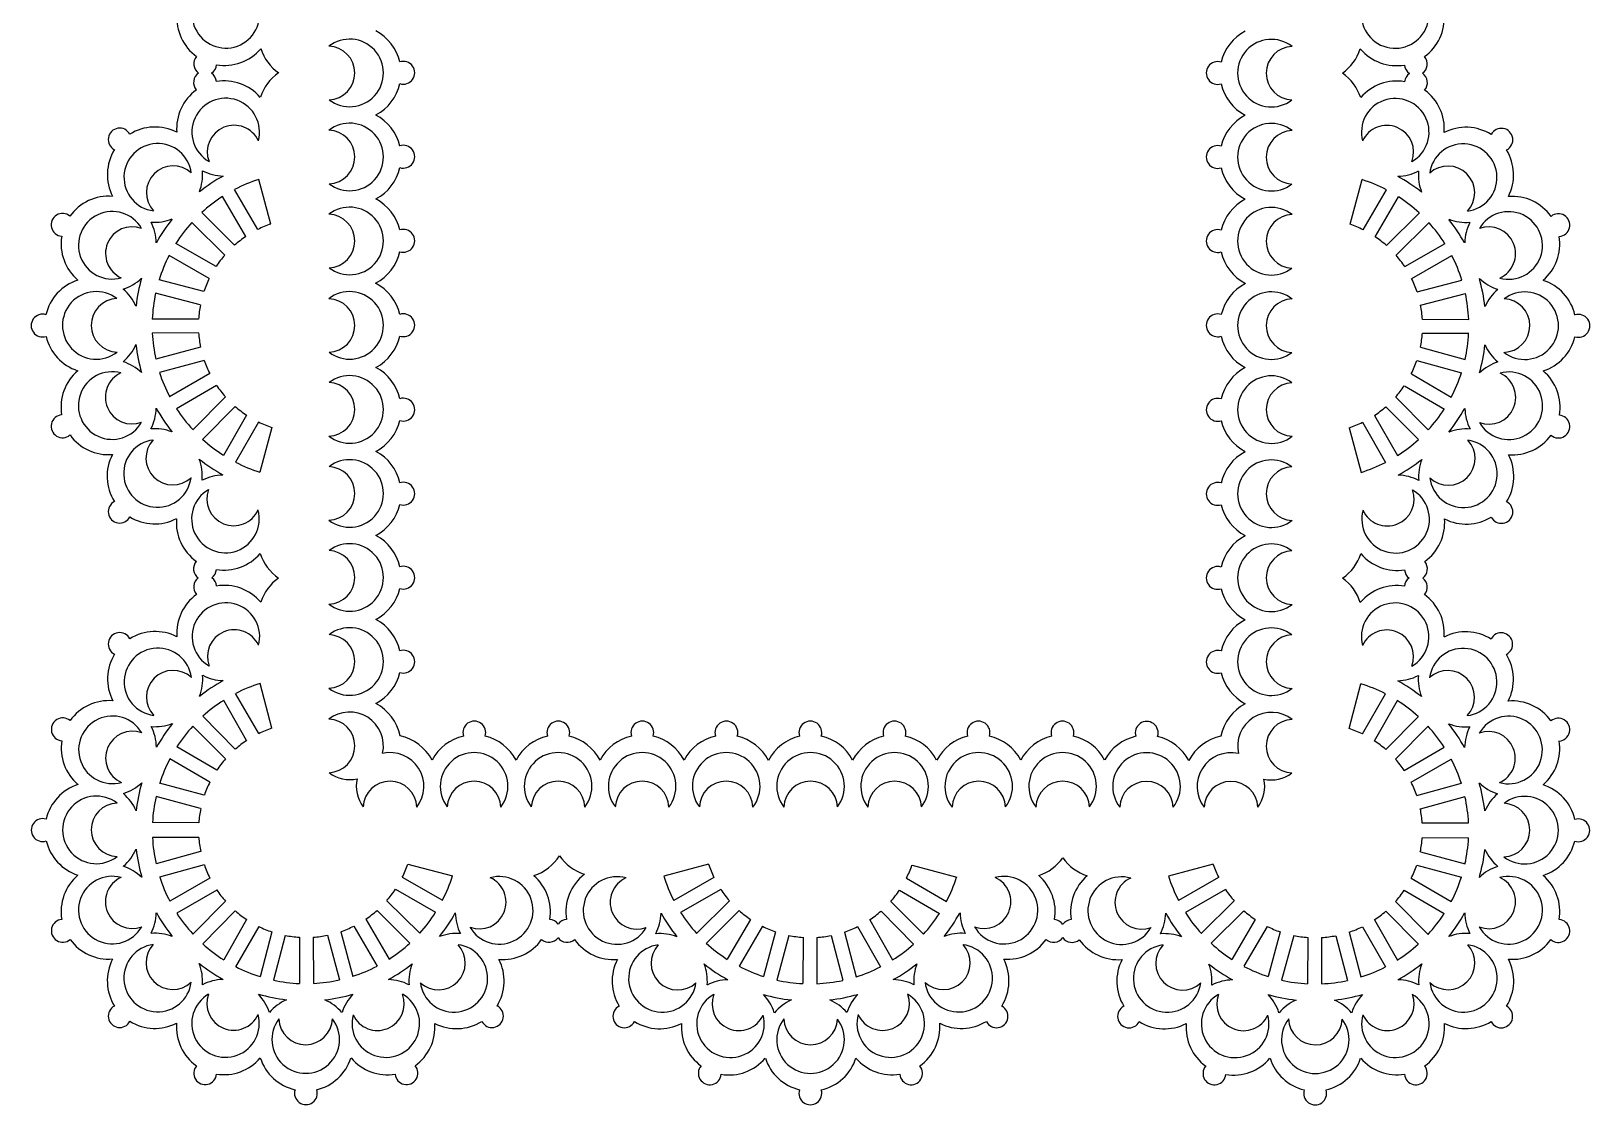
# Model space of a CAD drawing. Extents: x 324 to 683, y 5 to 247.
# Drawn here: x 513.5 to 682.8, y 5.4 to 122 of the extents above; entities that cross this region are included whole.
import ezdxf

# ---------------------------------------------------------------- set-up
doc = ezdxf.new("R2010")
doc.units = 0
doc.layers.get('0').update_dxf_attribs({"linetype": 'CONTINUOUS'})

msp = doc.modelspace()

# ---------------------------------------------------------------- linework, layer by layer
for p, q in [((539.54, 101.05), (538.22, 105.9)), ((656.74, 101.03), (658.06, 105.88)), ((536.81, 99.7), (534.28, 104.04)), ((538.11, 100.45), (535.58, 104.8)), ((658.18, 100.43), (660.71, 104.77)), ((659.47, 99.67), (662, 104.02)), ((535.59, 98.75), (532.02, 102.29)), ((660.7, 98.72), (664.27, 102.26)), ((534.53, 97.68), (530.96, 101.22)), ((661.76, 97.66), (665.32, 101.2)), ((533.59, 96.45), (529.23, 98.95)), ((662.7, 96.42), (667.06, 98.92)), ((532.85, 95.15), (528.48, 97.64)), ((663.44, 95.12), (667.8, 97.62)), ((532.26, 93.71), (527.4, 94.99)), ((664.03, 93.69), (668.89, 94.97)), ((531.87, 92.26), (527.01, 93.54)), ((664.41, 92.24), (669.27, 93.52)), ((531.68, 90.72), (526.65, 90.7)), ((664.61, 90.7), (669.63, 90.68)), ((531.68, 89.22), (526.66, 89.2)), ((664.6, 89.2), (669.63, 89.18)), ((531.89, 87.68), (527.04, 86.36)), ((664.39, 87.66), (669.24, 86.34)), ((532.29, 86.24), (527.44, 84.92)), ((532.89, 84.81), (528.54, 82.28)), ((663.4, 84.78), (667.74, 82.25)), ((664, 86.21), (668.85, 84.89)), ((533.64, 83.51), (529.3, 80.98)), ((662.64, 83.48), (666.99, 80.95)), ((534.59, 82.28), (531.05, 78.71)), ((661.7, 82.26), (665.24, 78.69)), ((535.65, 81.23), (532.11, 77.66)), ((536.89, 80.29), (534.39, 75.92)), ((659.4, 80.26), (661.89, 75.9)), ((660.63, 81.2), (664.17, 77.63)), ((538.19, 79.54), (535.7, 75.18)), ((539.63, 78.95), (538.35, 74.09)), ((656.66, 78.93), (657.94, 74.07)), ((658.09, 79.52), (660.59, 75.15)), ((539.64, 46.28), (538.36, 51.14)), ((656.64, 46.26), (657.93, 51.12)), ((536.9, 44.95), (534.41, 49.31)), ((538.21, 45.7), (535.71, 50.06)), ((658.08, 45.67), (660.58, 50.03)), ((659.38, 44.93), (661.88, 49.29)), ((535.67, 44.01), (532.13, 47.58)), ((660.62, 43.99), (664.16, 47.55)), ((534.6, 42.95), (531.06, 46.52)), ((661.68, 42.93), (665.22, 46.5)), ((533.66, 41.73), (529.31, 44.26)), ((662.63, 41.7), (666.97, 44.23)), ((532.9, 40.43), (528.56, 42.96)), ((663.39, 40.41), (667.73, 42.94)), ((532.3, 39), (527.45, 40.32)), ((663.98, 38.97), (668.84, 40.3)), ((531.91, 37.55), (527.06, 38.87)), ((664.38, 37.53), (669.23, 38.85)), ((531.7, 36.01), (526.67, 36.03)), ((664.59, 35.99), (669.61, 36.01)), ((531.7, 34.42), (526.67, 34.4)), ((664.59, 34.4), (669.61, 34.38)), ((531.91, 32.89), (527.06, 31.57)), ((664.38, 32.86), (669.23, 31.54)), ((532.3, 31.44), (527.45, 30.12)), ((554.4, 31.53), (559.26, 30.24)), ((587.07, 31.51), (582.21, 30.23)), ((609.17, 31.42), (614.02, 30.1)), ((641.89, 31.5), (637.02, 30.22)), ((663.98, 31.41), (668.84, 30.09)), ((532.9, 30.01), (528.56, 27.48)), ((553.07, 28.79), (557.43, 26.29)), ((553.81, 30.09), (558.18, 27.59)), ((587.66, 30.07), (583.29, 27.58)), ((608.57, 29.99), (612.91, 27.46)), ((642.47, 30.06), (638.11, 27.57)), ((663.39, 29.98), (667.73, 27.45)), ((533.66, 28.71), (529.31, 26.18)), ((534.6, 27.48), (531.06, 23.92)), ((552.13, 27.55), (555.7, 24.01)), ((588.4, 28.77), (584.04, 26.28)), ((589.34, 27.54), (585.77, 24)), ((606.87, 27.47), (610.41, 23.9)), ((607.81, 28.7), (612.16, 26.17)), ((643.22, 28.76), (638.86, 26.27)), ((644.16, 27.53), (640.59, 23.99)), ((661.68, 27.46), (665.22, 23.89)), ((662.63, 28.69), (666.97, 26.16)), ((535.67, 26.43), (532.13, 22.86)), ((536.9, 25.49), (534.41, 21.12)), ((549.84, 25.54), (552.37, 21.19)), ((551.07, 26.49), (554.64, 22.95)), ((590.4, 26.47), (586.83, 22.93)), ((591.63, 25.52), (589.1, 21.18)), ((604.57, 25.47), (607.06, 21.11)), ((605.8, 26.41), (609.34, 22.84)), ((645.21, 26.46), (641.65, 22.92)), ((646.44, 25.51), (643.91, 21.17)), ((659.38, 25.46), (661.88, 21.1)), ((660.62, 26.4), (664.16, 22.83)), ((538.21, 24.74), (535.71, 20.38)), ((539.64, 24.15), (538.36, 19.29)), ((541.09, 23.77), (539.81, 18.91)), ((545.67, 23.79), (546.99, 18.94)), ((547.12, 24.18), (548.44, 19.33)), ((548.55, 24.78), (551.08, 20.44)), ((592.92, 24.77), (590.39, 20.43)), ((594.35, 24.17), (593.03, 19.32)), ((595.8, 23.78), (594.48, 18.92)), ((600.38, 23.76), (601.66, 18.9)), ((601.83, 24.14), (603.11, 19.28)), ((603.26, 24.73), (605.76, 20.36)), ((647.74, 24.76), (645.21, 20.42)), ((649.17, 24.16), (647.85, 19.31)), ((650.62, 23.77), (649.3, 18.91)), ((655.19, 23.75), (656.48, 18.89)), ((656.64, 24.13), (657.93, 19.27)), ((658.08, 24.72), (660.58, 20.35)), ((542.63, 23.58), (542.65, 18.55)), ((544.13, 23.58), (544.15, 18.55)), ((597.34, 23.57), (597.32, 18.54)), ((598.84, 23.56), (598.82, 18.53)), ((652.15, 23.56), (652.13, 18.53)), ((653.65, 23.55), (653.63, 18.52))]:
    msp.add_line(p, q)
for centre, radius, start, end in [((534.65, 123.83), 3.67, 119.5388, 15.0122), ((661.64, 123.81), 3.67, 164.9878, 60.4612), ((534.49, 123.44), 5.17, 175.421, 234.1339), ((661.8, 123.42), 5.17, 305.8661, 4.579), ((548.51, 117.46), 5.17, 13.3661, 61.8777), ((647.78, 117.44), 5.17, 118.1223, 166.6339), ((548.09, 117.46), 3.67, 232.4878, 127.9612), ((545.74, 117.45), 2.91, 272.245, 88.204), ((648.2, 117.44), 3.67, 52.0388, 307.5122), ((650.55, 117.43), 2.91, 91.796, 267.755), ((532.4, 118.45), 1.24, 139.5397, 234.6326), ((534.49, 123.44), 5.17, 260.4171, 319.6839), ((543.36, 121.69), 5.17, 197.921, 234.8656), ((553.92, 117.48), 1.24, 252.4887, 107.9603), ((642.36, 117.46), 1.24, 72.0397, 287.5113), ((652.93, 121.66), 5.17, 305.1344, 342.079), ((661.8, 123.42), 5.17, 220.3161, 279.5829), ((663.89, 118.43), 1.24, 305.3674, 40.4603), ((532.38, 116.43), 1.24, 124.5399, 220.4603), ((532.4, 118.45), 1.24, 304.5399, 355.0113), ((532.38, 116.43), 1.24, 4.9888, 54.6326), ((543.3, 113.19), 5.17, 124.3653, 161.6612), ((652.99, 113.16), 5.17, 18.3388, 55.6347), ((663.89, 118.43), 1.24, 184.9887, 235.4602), ((663.9, 116.4), 1.24, 125.3674, 175.0112), ((663.9, 116.4), 1.24, 319.5397, 55.4602), ((534.47, 111.43), 5.17, 125.8661, 184.579), ((534.47, 111.43), 5.17, 40.8388, 99.583), ((548.51, 117.46), 5.17, 298.1223, 347.0829), ((647.78, 117.44), 5.17, 192.9171, 241.8777), ((661.81, 111.41), 5.17, 80.417, 139.1612), ((661.81, 111.41), 5.17, 355.421, 54.1339), ((534.63, 111.04), 3.67, 344.9878, 240.4612), ((661.65, 111.02), 3.67, 299.5388, 195.0122), ((535.54, 108.87), 2.91, 24.745, 200.704), ((548.09, 108.33), 3.67, 232.4878, 127.9612), ((548.51, 108.33), 5.17, 13.3661, 61.8777), ((647.78, 108.31), 5.17, 118.1223, 166.6339), ((648.2, 108.31), 3.67, 52.0388, 307.5122), ((660.74, 108.85), 2.91, 339.296, 155.255), ((523.11, 110.23), 1.24, 27.4888, 242.9603), ((526.95, 106.42), 5.17, 62.8161, 122.083), ((545.74, 108.33), 2.91, 272.245, 88.204), ((650.55, 108.3), 2.91, 91.796, 267.755), ((669.33, 106.39), 5.17, 57.917, 117.1839), ((673.18, 110.2), 1.24, 297.0397, 152.5112), ((526.95, 106.42), 5.17, 148.3661, 207.079), ((527.25, 106.12), 3.67, 7.4878, 262.9612), ((553.92, 108.36), 1.24, 252.4887, 107.9603), ((642.36, 108.33), 1.24, 72.0397, 287.5113), ((669.03, 106.09), 3.67, 277.0388, 172.5122), ((669.33, 106.39), 5.17, 332.921, 31.6339), ((528.92, 104.46), 2.91, 47.245, 223.204), ((526.95, 106.42), 5.17, 338.7803, 4.579), ((534.47, 111.43), 5.17, 242.8161, 268.6148), ((548.51, 108.33), 5.17, 298.1223, 347.0829), ((647.78, 108.31), 5.17, 192.9171, 241.8777), ((661.81, 111.41), 5.17, 271.3852, 297.1839), ((669.33, 106.39), 5.17, 175.421, 201.2197), ((667.37, 104.44), 2.91, 316.796, 132.755), ((543.32, 90.02), 18.55, 118.9171, 128.4779), ((543.32, 90.02), 16.68, 107.8009, 117.6481), ((652.96, 89.99), 16.68, 62.3519, 72.1991), ((652.96, 89.99), 18.55, 51.5221, 61.0829), ((521.92, 98.9), 5.17, 85.3161, 144.583), ((543.32, 90.02), 16.68, 122.8009, 132.6481), ((548.51, 99.21), 5.17, 13.3661, 61.8777), ((647.78, 99.18), 5.17, 118.1223, 166.6339), ((652.96, 89.99), 16.68, 47.3519, 57.1991), ((674.36, 98.88), 5.17, 35.417, 94.6839), ((516.91, 100.96), 1.24, 49.9888, 265.4603), ((522.31, 98.74), 3.67, 29.9878, 285.4612), ((526.95, 106.42), 5.17, 265.3161, 291.1148), ((543.32, 90.02), 18.55, 141.4171, 150.9779), ((548.09, 99.21), 3.67, 232.4878, 127.9612), ((545.74, 99.2), 2.91, 272.245, 88.204), ((648.2, 99.18), 3.67, 52.0388, 307.5122), ((650.55, 99.17), 2.91, 91.796, 267.755), ((673.97, 98.72), 3.67, 254.5388, 150.0122), ((679.37, 100.93), 1.24, 274.5397, 130.0112), ((524.49, 97.85), 2.91, 69.745, 245.704), ((521.92, 98.9), 5.17, 1.2803, 27.079), ((543.32, 90.02), 16.68, 137.8009, 147.6481), ((543.32, 90.02), 11.66, 108.911, 116.5381), ((553.92, 99.23), 1.24, 252.4887, 107.9603), ((642.36, 99.2), 1.24, 72.0397, 287.5113), ((652.96, 89.99), 11.66, 63.4619, 71.089), ((652.96, 89.99), 16.68, 32.3519, 42.1991), ((669.33, 106.39), 5.17, 248.8852, 274.6839), ((652.96, 89.99), 18.55, 29.0221, 38.5829), ((674.36, 98.88), 5.17, 152.921, 178.7197), ((671.8, 97.83), 2.91, 294.296, 110.255), ((521.92, 98.9), 5.17, 170.8661, 229.579), ((543.32, 90.02), 11.66, 123.911, 131.5381), ((652.96, 89.99), 11.66, 48.4619, 56.089), ((674.36, 98.88), 5.17, 310.421, 9.1339), ((543.32, 90.02), 16.68, 152.8009, 162.6481), ((543.32, 90.02), 11.66, 138.911, 146.5381), ((548.51, 99.21), 5.17, 297.6196, 347.0829), ((647.78, 99.18), 5.17, 192.9171, 242.3804), ((652.96, 89.99), 11.66, 33.4619, 41.089), ((652.96, 89.99), 16.68, 17.3519, 27.1991), ((520.15, 90.04), 5.17, 107.8161, 167.083), ((521.92, 98.9), 5.17, 287.8161, 313.6148), ((543.32, 90.02), 18.55, 163.9171, 173.4779), ((543.32, 90.02), 11.66, 153.911, 161.5381), ((652.96, 89.99), 11.66, 18.4619, 26.089), ((652.96, 89.99), 18.55, 6.5221, 16.0829), ((674.36, 98.88), 5.17, 226.3852, 252.1839), ((676.13, 90.01), 5.17, 12.917, 72.1839), ((520.57, 90.04), 3.67, 52.4878, 307.9612), ((520.15, 90.04), 5.17, 23.7803, 49.579), ((543.32, 90.02), 16.68, 167.8009, 177.6481), ((548.09, 90.04), 3.67, 232.4878, 127.9612), ((548.51, 90.04), 5.17, 13.3661, 62.3804), ((647.78, 90.01), 5.17, 117.6196, 166.6339), ((648.2, 90.01), 3.67, 52.0388, 307.5122), ((652.96, 89.99), 16.68, 2.3519, 12.1991), ((676.13, 90.01), 5.17, 130.421, 156.2197), ((675.71, 90.01), 3.67, 232.0388, 127.5122), ((522.93, 90.05), 2.91, 92.245, 268.204), ((543.32, 90.02), 11.66, 168.911, 176.5381), ((545.74, 90.03), 2.91, 272.245, 88.204), ((650.55, 90.01), 2.91, 91.796, 267.755), ((652.96, 89.99), 11.66, 3.4619, 11.089), ((673.36, 90.02), 2.91, 271.796, 87.755), ((514.74, 90.02), 1.24, 72.4888, 287.9603), ((553.92, 90.06), 1.24, 252.4887, 107.9603), ((642.36, 90.04), 1.24, 72.0397, 287.5113), ((681.55, 89.99), 1.24, 252.0397, 107.5112), ((520.15, 90.04), 5.17, 193.3661, 252.079), ((543.32, 90.02), 16.68, 182.8009, 192.6481), ((543.32, 90.02), 11.66, 183.911, 191.5381), ((548.51, 90.04), 5.17, 298.1222, 347.0829), ((647.78, 90.01), 5.17, 192.9171, 241.8778), ((652.96, 89.99), 11.66, 348.4619, 356.089), ((652.96, 89.99), 16.68, 347.3519, 357.1991), ((676.13, 90.01), 5.17, 287.921, 346.6339), ((520.15, 90.04), 5.17, 310.3161, 336.1148), ((543.32, 90.02), 18.55, 186.4171, 195.9779), ((652.96, 89.99), 18.55, 344.0221, 353.5829), ((676.13, 90.01), 5.17, 203.8852, 229.6839), ((521.91, 81.17), 5.17, 130.3161, 189.583), ((522.3, 81.33), 3.67, 74.9878, 330.4612), ((524.47, 82.24), 2.91, 114.745, 290.704), ((521.91, 81.17), 5.17, 46.2803, 72.079), ((543.32, 90.02), 16.68, 197.8009, 207.6481), ((543.32, 90.02), 11.66, 198.911, 206.5381), ((548.51, 80.91), 5.17, 12.9171, 61.8778), ((647.78, 80.89), 5.17, 118.1222, 167.0829), ((652.96, 89.99), 11.66, 333.4619, 341.089), ((652.96, 89.99), 16.68, 332.3519, 342.1991), ((673.99, 81.31), 3.67, 209.5388, 105.0122), ((671.82, 82.21), 2.91, 249.296, 65.255), ((674.38, 81.15), 5.17, 107.921, 133.7197), ((674.38, 81.15), 5.17, 350.417, 49.6839), ((543.32, 90.02), 11.66, 213.911, 221.5381), ((548.09, 80.91), 3.67, 232.0388, 127.5122), ((545.74, 80.92), 2.91, 271.796, 87.755), ((648.2, 80.89), 3.67, 52.4878, 307.9612), ((650.55, 80.9), 2.91, 92.245, 268.204), ((652.96, 89.99), 11.66, 318.4619, 326.089), ((553.92, 80.89), 1.24, 252.0397, 107.5113), ((642.36, 80.87), 1.24, 72.4887, 287.9603), ((516.91, 79.08), 1.24, 94.9888, 310.4603), ((521.91, 81.17), 5.17, 332.8161, 358.6148), ((543.32, 90.02), 18.55, 208.9171, 218.4779), ((543.32, 90.02), 16.68, 212.8009, 222.6481), ((543.32, 90.02), 11.66, 228.911, 236.5381), ((548.51, 80.91), 5.17, 298.1223, 346.6339), ((647.78, 80.89), 5.17, 193.3661, 241.8777), ((652.96, 89.99), 11.66, 303.4619, 311.089), ((652.96, 89.99), 16.68, 317.3519, 327.1991), ((652.96, 89.99), 18.55, 321.5221, 331.0829), ((674.38, 81.15), 5.17, 181.3852, 207.1839), ((679.37, 79.05), 1.24, 229.5397, 85.0112), ((521.91, 81.17), 5.17, 215.8661, 274.579), ((526.92, 73.65), 5.17, 68.7803, 94.579), ((543.32, 90.02), 11.66, 243.911, 251.5381), ((652.96, 89.99), 11.66, 288.4619, 296.089), ((669.36, 73.62), 5.17, 85.421, 111.2197), ((674.38, 81.15), 5.17, 265.421, 324.1339), ((527.22, 73.95), 3.67, 97.4878, 352.9612), ((528.88, 75.62), 2.91, 137.245, 313.204), ((543.32, 90.02), 16.68, 227.8009, 237.6481), ((548.51, 71.79), 5.17, 12.9171, 61.8777), ((647.78, 71.76), 5.17, 118.1223, 167.0829), ((652.96, 89.99), 16.68, 302.3519, 312.1991), ((667.41, 75.59), 2.91, 226.796, 42.755), ((669.06, 73.92), 3.67, 187.0388, 82.5122), ((526.92, 73.65), 5.17, 152.8161, 212.083), ((543.32, 90.02), 18.55, 231.4171, 240.9779), ((526.92, 73.65), 5.17, 355.3161, 21.1148), ((543.32, 90.02), 16.68, 242.8009, 252.6481), ((548.09, 71.78), 3.67, 232.0388, 127.5122), ((545.74, 71.79), 2.91, 271.796, 87.755), ((648.2, 71.76), 3.67, 52.4878, 307.9612), ((650.55, 71.77), 2.91, 92.245, 268.204), ((652.96, 89.99), 16.68, 287.3519, 297.1991), ((652.96, 89.99), 18.55, 299.0221, 308.5829), ((669.36, 73.62), 5.17, 158.8852, 184.6839), ((669.36, 73.62), 5.17, 327.917, 27.1839), ((534.44, 68.62), 5.17, 91.2803, 117.079), ((553.92, 71.76), 1.24, 252.0397, 107.5113), ((642.36, 71.74), 1.24, 72.4887, 287.9603), ((661.85, 68.6), 5.17, 62.921, 88.7197), ((534.6, 69.01), 3.67, 119.9878, 15.4612), ((535.49, 71.19), 2.91, 159.745, 335.704), ((661.69, 68.98), 3.67, 164.5388, 60.0122), ((660.8, 71.16), 2.91, 204.296, 20.255), ((523.11, 69.81), 1.24, 117.4888, 332.9603), ((548.51, 71.79), 5.17, 298.1223, 346.6339), ((647.78, 71.76), 5.17, 193.3661, 241.8777), ((673.18, 69.78), 1.24, 207.0397, 62.5112), ((526.92, 73.65), 5.17, 238.3661, 297.079), ((534.44, 68.62), 5.17, 175.3161, 234.583), ((661.85, 68.6), 5.17, 305.417, 4.6839), ((669.36, 73.62), 5.17, 242.921, 301.6339), ((548.09, 62.66), 3.67, 232.0388, 127.5122), ((548.51, 62.66), 5.17, 12.9171, 61.8777), ((647.78, 62.63), 5.17, 118.1223, 167.0829), ((648.2, 62.63), 3.67, 52.4878, 307.9612), ((532.38, 63.61), 1.24, 139.9888, 233.7853), ((534.44, 68.62), 5.17, 260.8661, 319.579), ((543.3, 66.85), 5.17, 197.8161, 235.366), ((545.74, 62.67), 2.91, 271.796, 87.755), ((650.55, 62.64), 2.91, 92.245, 268.204), ((652.99, 66.82), 5.17, 304.7737, 342.1839), ((661.85, 68.6), 5.17, 220.421, 279.1339), ((663.9, 63.58), 1.24, 306.2137, 40.0113), ((532.38, 63.61), 1.24, 307.0594, 355.4603), ((553.92, 62.64), 1.24, 252.0397, 107.5113), ((642.36, 62.61), 1.24, 72.4887, 287.9603), ((663.9, 63.58), 1.24, 184.5397, 232.9406), ((532.4, 61.63), 1.24, 127.0604, 220.4603), ((532.4, 61.63), 1.24, 4.9887, 53.7853), ((534.49, 56.63), 5.17, 40.3161, 99.5829), ((543.36, 58.39), 5.17, 125.5464, 162.079), ((548.51, 62.66), 5.17, 298.1223, 346.6339), ((647.78, 62.63), 5.17, 193.3661, 241.8777), ((652.93, 58.36), 5.17, 17.921, 54.4536), ((661.8, 56.61), 5.17, 80.4171, 139.6839), ((663.89, 61.6), 1.24, 126.2147, 175.0113), ((663.89, 61.6), 1.24, 319.5397, 52.9406), ((534.49, 56.63), 5.17, 125.8661, 184.579), ((534.65, 56.24), 3.67, 344.9878, 240.4612), ((661.64, 56.22), 3.67, 299.5388, 195.0122), ((661.8, 56.61), 5.17, 355.421, 54.1339), ((548.51, 53.53), 5.17, 12.9171, 61.8777), ((647.78, 53.51), 5.17, 118.1223, 167.0829), ((523.12, 55.43), 1.24, 27.4887, 242.9603), ((526.97, 51.62), 5.17, 62.8161, 122.0829), ((535.56, 54.07), 2.91, 24.745, 200.704), ((548.09, 53.53), 3.67, 232.0388, 127.5122), ((545.74, 53.54), 2.91, 271.796, 87.755), ((648.2, 53.51), 3.67, 52.4878, 307.9612), ((650.55, 53.52), 2.91, 92.245, 268.204), ((660.73, 54.05), 2.91, 339.296, 155.255), ((669.32, 51.59), 5.17, 57.9171, 117.1839), ((673.16, 55.41), 1.24, 297.0397, 152.5113), ((526.97, 51.62), 5.17, 148.3661, 207.079), ((527.27, 51.32), 3.67, 7.4878, 262.9612), ((553.92, 53.51), 1.24, 252.0397, 107.5113), ((642.36, 53.49), 1.24, 72.4887, 287.9603), ((669.02, 51.29), 3.67, 277.0388, 172.5122), ((669.32, 51.59), 5.17, 332.921, 31.6339), ((528.93, 49.66), 2.91, 47.245, 223.204), ((667.35, 49.64), 2.91, 316.796, 132.755), ((526.97, 51.62), 5.17, 338.7803, 4.579), ((543.34, 35.22), 18.55, 118.9171, 128.4779), ((534.49, 56.63), 5.17, 242.8161, 268.6147), ((543.34, 35.22), 16.68, 107.3519, 117.1991), ((548.51, 53.53), 5.17, 298.1223, 346.6339), ((647.78, 53.51), 5.17, 193.3661, 241.8777), ((652.95, 35.19), 16.68, 62.8009, 72.6481), ((661.8, 56.61), 5.17, 271.3853, 297.1839), ((652.95, 35.19), 18.55, 51.5221, 61.0829), ((669.32, 51.59), 5.17, 175.421, 201.2197), ((521.94, 44.11), 5.17, 85.3161, 144.5829), ((543.34, 35.22), 16.68, 122.3519, 132.1991), ((652.95, 35.19), 16.68, 47.8009, 57.6481), ((674.35, 44.08), 5.17, 35.4171, 94.6839), ((522.33, 43.94), 3.67, 29.9878, 285.4612), ((548.09, 44.37), 3.67, 347.2498, 127.9612), ((548.51, 44.41), 5.17, 11.6279, 61.8777), ((647.78, 44.38), 5.17, 118.1223, 168.3721), ((648.2, 44.34), 3.67, 52.0388, 192.7502), ((673.96, 43.92), 3.67, 254.5388, 150.0122), ((516.93, 46.16), 1.24, 49.9887, 265.4603), ((524.5, 43.05), 2.91, 69.745, 245.704), ((526.97, 51.62), 5.17, 265.3161, 291.1147), ((521.94, 44.11), 5.17, 1.2803, 27.079), ((543.34, 35.22), 18.55, 141.4171, 150.9779), ((543.34, 35.22), 16.68, 137.3519, 147.1991), ((543.34, 35.22), 11.66, 108.4619, 116.089), ((545.74, 44.36), 2.91, 272.245, 88.204), ((561.63, 45.81), 1.24, 342.0397, 197.5113), ((570.76, 45.81), 1.24, 342.0397, 197.5113), ((579.88, 45.81), 1.24, 342.0397, 197.5113), ((589.01, 45.81), 1.24, 342.0397, 197.5113), ((598.13, 45.81), 1.24, 342.4887, 197.9603), ((607.26, 45.81), 1.24, 342.4887, 197.9603), ((616.39, 45.81), 1.24, 342.4887, 197.9603), ((625.51, 45.81), 1.24, 342.4887, 197.9603), ((634.66, 45.78), 1.24, 342.0397, 197.5113), ((650.55, 44.33), 2.91, 91.796, 267.755), ((652.95, 35.19), 11.66, 63.911, 71.5381), ((652.95, 35.19), 16.68, 32.8009, 42.6481), ((669.32, 51.59), 5.17, 248.8853, 274.6839), ((652.95, 35.19), 18.55, 29.0221, 38.5829), ((674.35, 44.08), 5.17, 152.921, 178.7197), ((671.78, 43.03), 2.91, 294.296, 110.255), ((679.36, 46.13), 1.24, 274.5397, 130.0113), ((521.94, 44.11), 5.17, 170.8661, 229.579), ((543.34, 35.22), 11.66, 123.4619, 131.089), ((552.48, 40.39), 5.17, 28.1223, 77.8694), ((561.61, 40.39), 5.17, 102.9171, 151.8777), ((561.61, 40.39), 5.17, 28.1223, 76.6339), ((570.73, 40.39), 5.17, 102.9171, 151.8777), ((570.73, 40.39), 5.17, 28.1223, 76.6339), ((579.86, 40.39), 5.17, 102.9171, 151.8777), ((579.86, 40.39), 5.17, 28.1223, 76.6339), ((588.99, 40.39), 5.17, 102.9171, 151.8777), ((588.99, 40.39), 5.17, 27.6197, 76.6339), ((598.16, 40.39), 5.17, 103.3661, 152.3803), ((598.16, 40.39), 5.17, 28.1223, 77.0829), ((607.28, 40.39), 5.17, 103.3661, 151.8777), ((607.28, 40.39), 5.17, 28.1223, 77.0829), ((616.41, 40.39), 5.17, 103.3661, 151.8777), ((616.41, 40.39), 5.17, 28.1223, 77.0829), ((625.53, 40.39), 5.17, 103.3661, 151.8777), ((625.53, 40.39), 5.17, 28.1223, 77.0829), ((634.64, 40.37), 5.17, 102.9171, 151.4281), ((634.64, 40.37), 5.17, 27.6199, 76.6339), ((643.8, 40.37), 5.17, 102.1306, 152.3801), ((652.95, 35.19), 11.66, 48.911, 56.5381), ((674.35, 44.08), 5.17, 310.421, 9.1339), ((543.34, 35.22), 16.68, 152.3519, 162.1991), ((543.34, 35.22), 11.66, 138.4619, 146.089), ((552.48, 39.97), 3.67, 322.0388, 102.7502), ((561.61, 39.97), 3.67, 322.0388, 217.5122), ((570.73, 39.97), 3.67, 322.0388, 217.5122), ((579.86, 39.97), 3.67, 322.0388, 217.5122), ((588.99, 39.97), 3.67, 322.0388, 217.5122), ((598.15, 39.97), 3.67, 322.4878, 217.9612), ((607.28, 39.97), 3.67, 322.4878, 217.9612), ((616.41, 39.97), 3.67, 322.4878, 217.9612), ((625.53, 39.97), 3.67, 322.4878, 217.9612), ((634.64, 39.95), 3.67, 322.0388, 217.5122), ((643.8, 39.95), 3.67, 77.2498, 217.9612), ((652.95, 35.19), 11.66, 33.911, 41.5381), ((652.95, 35.19), 16.68, 17.8009, 27.6481), ((548.09, 44.37), 3.67, 232.4878, 282.7502), ((552.48, 39.97), 3.67, 167.2498, 217.5122), ((643.8, 39.95), 3.67, 322.4878, 12.7502), ((648.2, 44.34), 3.67, 257.2498, 307.5122), ((520.17, 35.24), 5.17, 107.8161, 167.0829), ((521.94, 44.11), 5.17, 287.8161, 313.6147), ((520.17, 35.24), 5.17, 23.7803, 49.579), ((543.34, 35.22), 18.55, 163.9171, 173.4779), ((543.34, 35.22), 11.66, 153.4619, 161.089), ((552.47, 37.62), 2.91, 1.796, 177.755), ((561.6, 37.62), 2.91, 1.796, 177.755), ((570.73, 37.62), 2.91, 1.796, 177.755), ((579.85, 37.62), 2.91, 1.796, 177.755), ((588.98, 37.62), 2.91, 1.796, 177.755), ((598.16, 37.62), 2.91, 2.245, 178.204), ((607.29, 37.62), 2.91, 2.245, 178.204), ((616.42, 37.62), 2.91, 2.245, 178.204), ((625.54, 37.62), 2.91, 2.245, 178.204), ((634.63, 37.6), 2.91, 1.796, 177.755), ((643.81, 37.6), 2.91, 2.245, 178.204), ((652.95, 35.19), 11.66, 18.911, 26.5381), ((652.95, 35.19), 18.55, 6.5221, 16.0829), ((674.35, 44.08), 5.17, 226.3853, 252.1839), ((676.12, 35.22), 5.17, 130.421, 156.2197), ((676.12, 35.22), 5.17, 12.9171, 72.1839), ((520.59, 35.24), 3.67, 52.4878, 307.9612), ((522.94, 35.25), 2.91, 92.245, 268.204), ((543.34, 35.22), 16.68, 167.3519, 177.1991), ((543.34, 35.22), 11.66, 168.4619, 176.089), ((652.95, 35.19), 11.66, 3.911, 11.5381), ((652.95, 35.19), 16.68, 2.8009, 12.6481), ((675.7, 35.21), 3.67, 232.0388, 127.5122), ((673.35, 35.22), 2.91, 271.796, 87.755), ((514.75, 35.22), 1.24, 72.4887, 287.9603), ((681.53, 35.19), 1.24, 252.0397, 107.5113), ((520.17, 35.24), 5.17, 193.3661, 252.079), ((543.34, 35.22), 16.68, 182.8009, 192.6481), ((543.34, 35.22), 11.66, 183.911, 191.538), ((652.95, 35.19), 11.66, 348.462, 356.089), ((652.95, 35.19), 16.68, 347.3519, 357.1991), ((676.12, 35.22), 5.17, 287.921, 346.6339), ((520.17, 35.24), 5.17, 310.3161, 336.1147), ((543.34, 35.22), 18.55, 186.4171, 195.9779), ((566.51, 35.2), 5.17, 287.8161, 327.7297), ((575.16, 35.34), 5.17, 214.1667, 252.1735), ((621.3, 35.18), 5.17, 288.3388, 324.9361), ((629.78, 35.17), 5.17, 214.9269, 252.1839), ((652.95, 35.19), 18.55, 344.0221, 353.5829), ((676.12, 35.22), 5.17, 203.8853, 229.6839), ((521.92, 26.37), 5.17, 46.2803, 72.079), ((543.34, 35.22), 11.66, 198.911, 206.538), ((543.34, 35.22), 11.66, 333.911, 341.538), ((598.13, 35.2), 11.66, 198.462, 206.089), ((598.13, 35.2), 11.66, 333.462, 341.089), ((652.95, 35.19), 11.66, 198.462, 206.089), ((652.95, 35.19), 11.66, 333.462, 341.089), ((674.36, 26.35), 5.17, 107.921, 133.7197), ((521.92, 26.37), 5.17, 130.3161, 189.5829), ((522.31, 26.53), 3.67, 74.9878, 330.4612), ((524.48, 27.44), 2.91, 114.745, 290.704), ((543.34, 35.22), 16.68, 197.8009, 207.6481), ((543.34, 35.22), 11.66, 318.911, 326.538), ((543.34, 35.22), 16.68, 332.8009, 342.6481), ((564.34, 26.5), 3.67, 209.9878, 105.4612), ((562.17, 27.39), 2.91, 249.745, 65.704), ((564.73, 26.33), 5.17, 350.8661, 49.579), ((576.74, 26.32), 5.17, 127.6388, 189.1339), ((577.13, 26.48), 3.67, 74.5388, 330.0122), ((579.3, 27.37), 2.91, 114.296, 290.255), ((598.13, 35.2), 16.68, 197.3519, 207.1991), ((598.13, 35.2), 16.68, 332.3519, 342.1991), ((619.16, 26.52), 3.67, 209.5388, 105.0122), ((616.99, 27.43), 2.91, 249.296, 65.255), ((619.55, 26.36), 5.17, 350.4171, 49.1612), ((631.55, 26.31), 5.17, 130.421, 189.1339), ((631.94, 26.47), 3.67, 74.5388, 330.0122), ((634.12, 27.36), 2.91, 114.296, 290.255), ((652.95, 35.19), 16.68, 197.3519, 207.1991), ((652.95, 35.19), 16.68, 332.3519, 342.1991), ((673.97, 26.51), 3.67, 209.5388, 105.0122), ((671.8, 27.42), 2.91, 249.296, 65.255), ((674.36, 26.35), 5.17, 350.4171, 49.6839), ((543.34, 35.22), 11.66, 213.911, 221.538), ((598.13, 35.2), 11.66, 213.462, 221.089), ((598.13, 35.2), 11.66, 318.462, 326.089), ((652.95, 35.19), 11.66, 213.462, 221.089), ((652.95, 35.19), 11.66, 318.462, 326.089), ((516.93, 24.28), 1.24, 94.9887, 310.4603), ((521.92, 26.37), 5.17, 332.8161, 358.6147), ((543.34, 35.22), 18.55, 208.9171, 218.4779), ((543.34, 35.22), 16.68, 212.8009, 222.6481), ((543.34, 35.22), 11.66, 228.911, 236.538), ((543.34, 35.22), 11.66, 303.911, 311.538), ((543.34, 35.22), 16.68, 317.8009, 327.6481), ((543.34, 35.22), 18.55, 321.4171, 330.9779), ((564.73, 26.33), 5.17, 181.2803, 207.079), ((569.74, 24.28), 1.24, 36.2136, 85.4603), ((571.73, 24.27), 1.24, 94.5397, 142.9395), ((576.74, 26.32), 5.17, 332.921, 358.7197), ((598.13, 35.2), 18.55, 209.0221, 218.5829), ((598.13, 35.2), 16.68, 212.3519, 222.1991), ((598.13, 35.2), 11.66, 228.462, 236.089), ((598.13, 35.2), 11.66, 303.462, 311.089), ((598.13, 35.2), 16.68, 317.3519, 327.1991), ((598.13, 35.2), 18.55, 321.5221, 331.0829), ((619.55, 26.36), 5.17, 181.3853, 207.1839), ((624.54, 24.27), 1.24, 34.8575, 85.0113), ((626.54, 24.26), 1.24, 94.5397, 143.7864), ((631.55, 26.31), 5.17, 332.921, 358.7197), ((652.95, 35.19), 18.55, 209.0221, 218.5829), ((652.95, 35.19), 16.68, 212.3519, 222.1991), ((652.95, 35.19), 11.66, 228.462, 236.089), ((652.95, 35.19), 11.66, 303.462, 311.089), ((652.95, 35.19), 16.68, 317.3519, 327.1991), ((652.95, 35.19), 18.55, 321.5221, 331.0829), ((674.36, 26.35), 5.17, 181.3853, 207.1839), ((679.36, 24.26), 1.24, 229.5397, 85.0113), ((526.94, 18.85), 5.17, 68.7803, 94.579), ((543.34, 35.22), 11.66, 243.911, 251.538), ((543.34, 35.22), 11.66, 258.911, 266.538), ((543.34, 35.22), 11.66, 273.911, 281.538), ((543.34, 35.22), 11.66, 288.911, 296.538), ((559.7, 18.82), 5.17, 85.3161, 111.1147), ((581.77, 18.81), 5.17, 68.8853, 94.6839), ((598.13, 35.2), 11.66, 243.462, 251.089), ((598.13, 35.2), 11.66, 258.462, 266.089), ((598.13, 35.2), 11.66, 273.462, 281.089), ((598.13, 35.2), 11.66, 288.462, 296.089), ((614.53, 18.84), 5.17, 85.421, 111.2197), ((636.58, 18.8), 5.17, 68.8853, 94.6839), ((652.95, 35.19), 11.66, 243.462, 251.089), ((652.95, 35.19), 11.66, 258.462, 266.089), ((652.95, 35.19), 11.66, 273.462, 281.089), ((652.95, 35.19), 11.66, 288.462, 296.089), ((669.35, 18.83), 5.17, 85.421, 111.2197), ((521.92, 26.37), 5.17, 215.8661, 274.579), ((527.24, 19.15), 3.67, 97.4878, 352.9612), ((528.89, 20.82), 2.91, 137.245, 313.204), ((543.34, 35.22), 16.68, 227.8009, 237.6481), ((543.34, 35.22), 16.68, 302.8009, 312.6481), ((557.74, 20.78), 2.91, 227.245, 43.204), ((559.41, 19.12), 3.67, 187.4878, 82.9612), ((564.73, 26.33), 5.17, 265.3161, 324.5829), ((569.74, 24.28), 1.24, 229.9887, 322.9395), ((571.73, 24.27), 1.24, 216.2136, 310.0113), ((576.74, 26.32), 5.17, 215.4171, 274.6839), ((582.06, 19.11), 3.67, 97.0388, 352.5122), ((583.73, 20.76), 2.91, 136.796, 312.755), ((598.13, 35.2), 16.68, 227.3519, 237.1991), ((598.13, 35.2), 16.68, 302.3519, 312.1991), ((614.23, 19.13), 3.67, 187.0388, 82.5122), ((612.58, 20.8), 2.91, 226.796, 42.755), ((619.55, 26.36), 5.17, 265.421, 324.1339), ((624.54, 24.27), 1.24, 229.5397, 323.7482), ((626.54, 24.26), 1.24, 215.6706, 310.0113), ((631.55, 26.31), 5.17, 215.4171, 274.6839), ((636.88, 19.1), 3.67, 97.0388, 352.5122), ((638.55, 20.75), 2.91, 136.796, 312.755), ((652.95, 35.19), 16.68, 227.3519, 237.1991), ((652.95, 35.19), 16.68, 302.3519, 312.1991), ((667.39, 20.79), 2.91, 226.796, 42.755), ((669.05, 19.12), 3.67, 187.0388, 82.5122), ((674.36, 26.35), 5.17, 265.421, 324.1339), ((526.94, 18.85), 5.17, 152.8161, 212.0829), ((543.34, 35.22), 18.55, 231.4171, 240.9779), ((526.94, 18.85), 5.17, 355.3161, 21.1147), ((543.34, 35.22), 16.68, 242.8009, 252.6481), ((543.34, 35.22), 16.68, 287.8009, 297.6481), ((543.34, 35.22), 18.55, 298.9171, 308.4779), ((559.7, 18.82), 5.17, 158.7803, 184.579), ((559.7, 18.82), 5.17, 328.3661, 27.079), ((581.77, 18.81), 5.17, 152.921, 211.6339), ((598.13, 35.2), 18.55, 231.5221, 241.0829), ((581.77, 18.81), 5.17, 355.421, 21.2197), ((598.13, 35.2), 16.68, 242.3519, 252.1991), ((598.13, 35.2), 16.68, 287.3519, 297.1991), ((598.13, 35.2), 18.55, 299.0221, 308.5829), ((614.53, 18.84), 5.17, 158.8853, 184.6839), ((614.53, 18.84), 5.17, 327.9171, 27.1839), ((636.58, 18.8), 5.17, 152.921, 211.6339), ((652.95, 35.19), 18.55, 231.5221, 241.0829), ((636.58, 18.8), 5.17, 355.421, 21.2197), ((652.95, 35.19), 16.68, 242.3519, 252.1991), ((652.95, 35.19), 16.68, 287.3519, 297.1991), ((652.95, 35.19), 18.55, 299.0221, 308.5829), ((669.35, 18.83), 5.17, 158.8853, 184.6839), ((669.35, 18.83), 5.17, 327.9171, 27.1839), ((534.45, 13.82), 5.17, 91.2803, 117.079), ((543.34, 35.22), 16.68, 257.8009, 267.6481), ((543.34, 35.22), 16.68, 272.8009, 282.6481), ((552.18, 13.81), 5.17, 62.8161, 88.6147), ((589.29, 13.79), 5.17, 91.3853, 117.1839), ((598.13, 35.2), 16.68, 257.3519, 267.1991), ((598.13, 35.2), 16.68, 272.3519, 282.1991), ((607.02, 13.81), 5.17, 62.921, 88.7197), ((644.1, 13.78), 5.17, 91.3853, 117.1839), ((652.95, 35.19), 16.68, 257.3519, 267.1991), ((652.95, 35.19), 16.68, 272.3519, 282.1991), ((661.84, 13.8), 5.17, 62.921, 88.7197), ((534.61, 14.21), 3.67, 119.9878, 15.4612), ((535.5, 16.39), 2.91, 159.745, 335.704), ((534.45, 13.82), 5.17, 17.8161, 43.6147), ((543.34, 35.22), 18.55, 253.9171, 263.4779), ((543.34, 35.22), 18.55, 276.4171, 285.9779), ((552.18, 13.81), 5.17, 136.2803, 162.079), ((552.02, 14.2), 3.67, 164.9878, 60.4612), ((551.11, 16.36), 2.91, 204.745, 20.704), ((589.45, 14.18), 3.67, 119.5388, 15.0122), ((590.36, 16.35), 2.91, 159.296, 335.255), ((589.29, 13.79), 5.17, 17.921, 43.7197), ((598.13, 35.2), 18.55, 254.0221, 263.5829), ((598.13, 35.2), 18.55, 276.5221, 286.0829), ((607.02, 13.81), 5.17, 136.3853, 162.1839), ((606.86, 14.2), 3.67, 164.5388, 60.0122), ((605.97, 16.37), 2.91, 204.296, 20.255), ((644.26, 14.17), 3.67, 119.5388, 15.0122), ((645.17, 16.34), 2.91, 159.296, 335.255), ((644.1, 13.78), 5.17, 17.921, 43.7197), ((652.95, 35.19), 18.55, 254.0221, 263.5829), ((652.95, 35.19), 18.55, 276.5221, 286.0829), ((661.84, 13.8), 5.17, 136.3853, 162.1839), ((661.67, 14.19), 3.67, 164.5388, 60.0122), ((660.78, 16.36), 2.91, 204.296, 20.255), ((523.12, 15.01), 1.24, 117.4887, 332.9603), ((543.31, 12.05), 5.17, 113.7803, 139.579), ((543.31, 12.05), 5.17, 40.3161, 66.1147), ((563.55, 15.01), 1.24, 207.4887, 62.9603), ((577.92, 14.99), 1.24, 117.0397, 332.5113), ((598.16, 12.04), 5.17, 113.8853, 139.6839), ((598.16, 12.04), 5.17, 40.421, 66.2197), ((618.35, 14.99), 1.24, 207.0397, 62.5113), ((632.74, 14.98), 1.24, 117.0397, 332.5113), ((652.97, 12.03), 5.17, 113.8853, 139.6839), ((652.97, 12.03), 5.17, 40.421, 66.2197), ((673.16, 14.98), 1.24, 207.0397, 62.5113), ((526.94, 18.85), 5.17, 238.3661, 297.079), ((534.45, 13.82), 5.17, 175.3161, 234.5829), ((543.32, 12.47), 3.67, 142.4878, 37.9612), ((543.31, 14.82), 2.91, 182.245, 358.204), ((552.18, 13.81), 5.17, 305.8661, 4.579), ((559.7, 18.82), 5.17, 242.8161, 302.0829), ((581.77, 18.81), 5.17, 237.9171, 297.1839), ((589.29, 13.79), 5.17, 175.421, 234.1339), ((598.15, 12.46), 3.67, 142.0388, 37.5122), ((598.16, 14.81), 2.91, 181.796, 357.755), ((607.02, 13.81), 5.17, 305.4171, 4.6839), ((614.53, 18.84), 5.17, 242.921, 301.6339), ((636.58, 18.8), 5.17, 237.9171, 297.1839), ((644.1, 13.78), 5.17, 175.421, 234.1339), ((652.97, 12.45), 3.67, 142.0388, 37.5122), ((652.98, 14.8), 2.91, 181.796, 357.755), ((661.84, 13.8), 5.17, 305.4171, 4.6839), ((669.35, 18.83), 5.17, 242.921, 301.6339), ((534.45, 13.82), 5.17, 260.8661, 319.579), ((543.31, 12.05), 5.17, 197.8161, 257.0829), ((543.31, 12.05), 5.17, 283.3661, 342.079), ((552.18, 13.81), 5.17, 220.3161, 279.5829), ((589.29, 13.79), 5.17, 260.4171, 319.6839), ((598.16, 12.04), 5.17, 197.921, 256.6339), ((598.16, 12.04), 5.17, 282.9171, 342.1839), ((607.02, 13.81), 5.17, 220.421, 279.1339), ((644.1, 13.78), 5.17, 260.4171, 319.6839), ((652.97, 12.03), 5.17, 197.921, 256.6339), ((652.97, 12.03), 5.17, 282.9171, 342.1839), ((661.84, 13.8), 5.17, 220.421, 279.1339), ((532.4, 8.81), 1.24, 139.9887, 355.4603), ((554.27, 8.81), 1.24, 184.9887, 40.4603), ((587.2, 8.8), 1.24, 139.5397, 355.0113), ((609.07, 8.8), 1.24, 184.5397, 40.0113), ((642.01, 8.79), 1.24, 139.5397, 355.0113), ((663.89, 8.79), 1.24, 184.5397, 40.0113), ((543.34, 6.64), 1.24, 162.4887, 17.9603), ((598.13, 6.62), 1.24, 162.0397, 17.5113), ((652.95, 6.61), 1.24, 162.0397, 17.5113)]:
    msp.add_arc(centre, radius, start, end)

doc.saveas('drawing.dxf')
